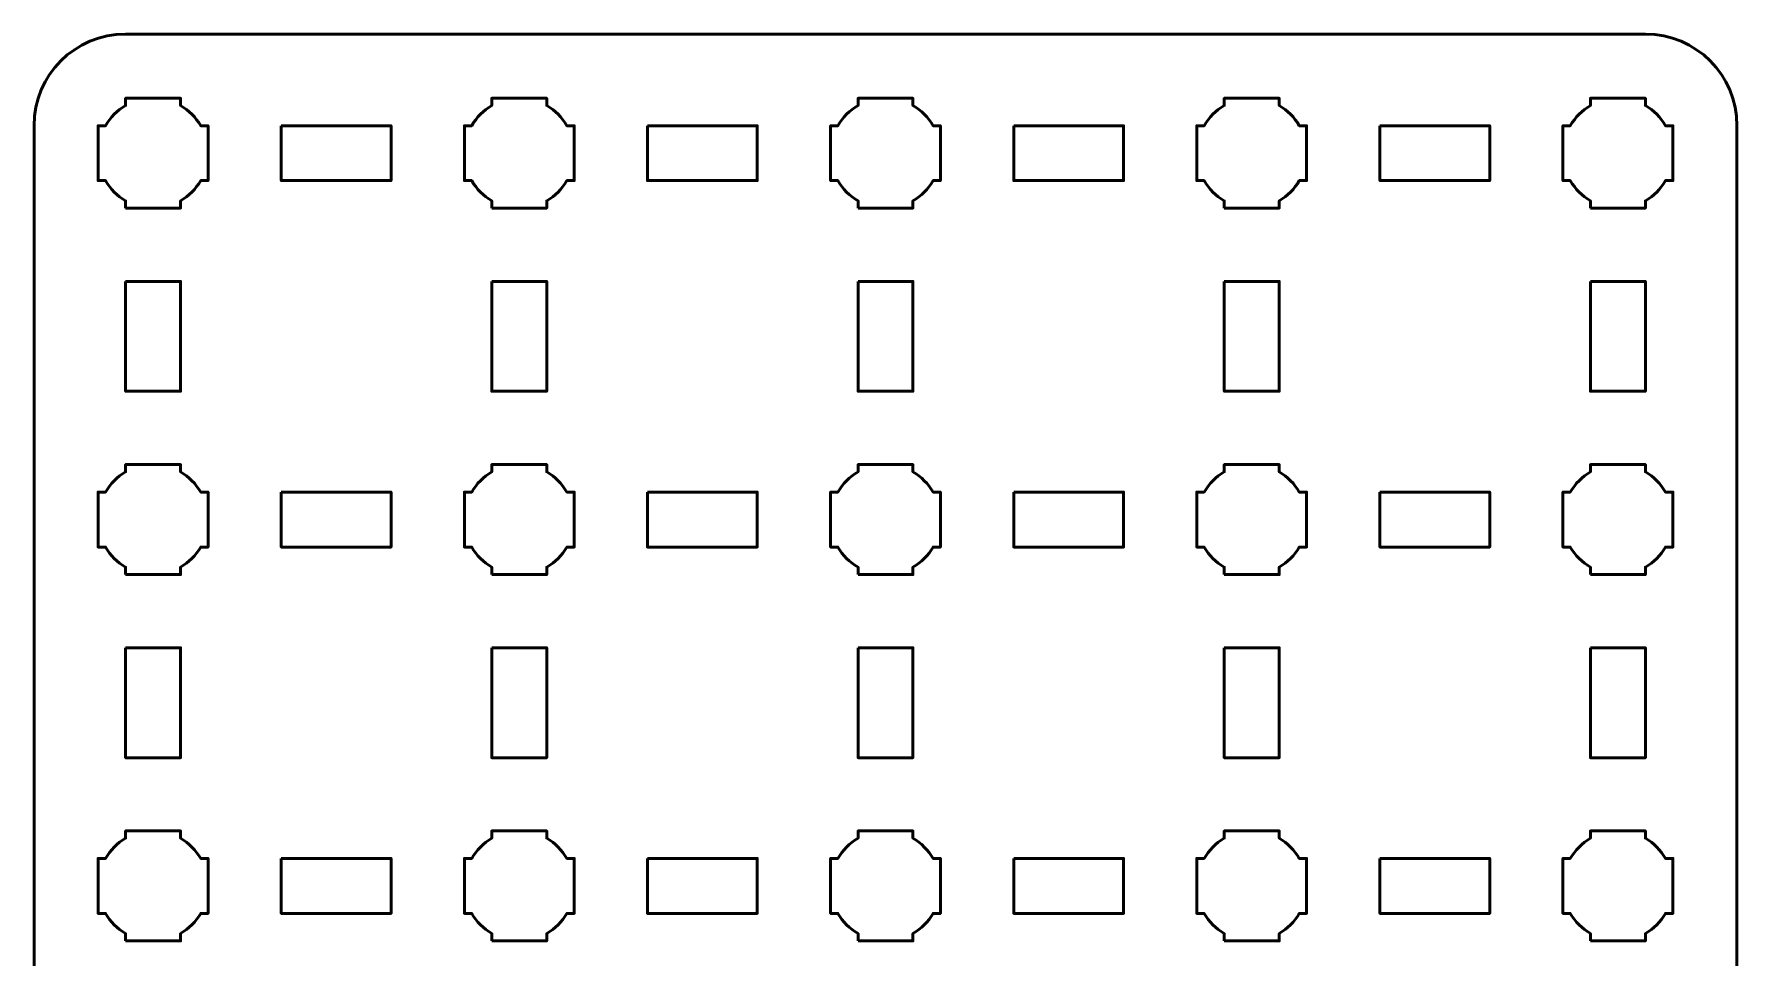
# Model space of a CAD drawing. Header units: centimetres. Extents: x -244 to 242, y -245 to 234.
# Drawn here: x -243.15 to -233.85, y -107.24 to -102.2 of the extents above; entities that cross this region are included whole.
import ezdxf

# ---------------------------------------------------------------- set-up
doc = ezdxf.new("R2010")
doc.units = ezdxf.units.CM
doc.header["$MEASUREMENT"] = 0
doc.layers.add('Layer 1', color=7, linetype='Continuous')

msp = doc.modelspace()

# ---------------------------------------------------------------- linework, layer by layer
at = {"layer": 'Layer 1', "lineweight": 53}
for points, knots in [([(-242.64995, -102.19995), (-242.64995, -102.19995), (-234.35005, -102.19995), (-234.35005, -102.19995), (-234.35005, -102.19995), (-234.07305, -102.19995), (-233.84995, -102.42305), (-233.84995, -102.70005), (-233.84995, -102.70005), (-233.84995, -102.70005), (-233.84995, -110.99995), (-233.84995, -110.99995), (-233.84995, -110.99995), (-233.84995, -111.27695), (-234.07305, -111.50005), (-234.35005, -111.50005), (-234.35005, -111.50005), (-234.35005, -111.50005), (-242.64995, -111.50005), (-242.64995, -111.50005), (-242.64995, -111.50005), (-242.92695, -111.50005), (-243.15005, -111.27695), (-243.15005, -110.99995), (-243.15005, -110.99995), (-243.15005, -110.99995), (-243.15005, -102.70005), (-243.15005, -102.70005), (-243.15005, -102.70005), (-243.15005, -102.42305), (-242.92695, -102.19995), (-242.64995, -102.19995)], [0, 0, 0, 0, 0.125, 0.125, 0.125, 0.125, 0.25, 0.25, 0.25, 0.25, 0.375, 0.375, 0.375, 0.375, 0.5, 0.5, 0.5, 0.5, 0.625, 0.625, 0.625, 0.625, 0.75, 0.75, 0.75, 0.75, 0.875, 0.875, 0.875, 0.875, 1, 1, 1, 1]), ([(-242.64995, -103.14998), (-242.64995, -103.14998), (-242.64995, -103.10987), (-242.64995, -103.10987), (-242.64995, -103.10987), (-242.69556, -103.08355), (-242.73349, -103.04552), (-242.75981, -103.00005), (-242.75981, -103.00005), (-242.75981, -103.00005), (-242.80002, -103.00005), (-242.80002, -103.00005), (-242.80002, -103.00005), (-242.80002, -103.00005), (-242.80002, -102.84998), (-242.80002, -102.84998), (-242.80002, -102.84998), (-242.80002, -102.84998), (-242.80002, -102.70005), (-242.80002, -102.70005), (-242.80002, -102.70005), (-242.80002, -102.70005), (-242.75981, -102.70005), (-242.75981, -102.70005), (-242.75981, -102.70005), (-242.73349, -102.65444), (-242.69556, -102.61651), (-242.64995, -102.59019), (-242.64995, -102.59019), (-242.64995, -102.59019), (-242.64995, -102.54998), (-242.64995, -102.54998), (-242.64995, -102.54998), (-242.64995, -102.54998), (-242.50002, -102.54998), (-242.50002, -102.54998), (-242.50002, -102.54998), (-242.50002, -102.54998), (-242.34995, -102.54998), (-242.34995, -102.54998), (-242.34995, -102.54998), (-242.34995, -102.54998), (-242.34995, -102.59019), (-242.34995, -102.59019), (-242.34995, -102.59019), (-242.30448, -102.61651), (-242.26645, -102.65444), (-242.24013, -102.70005), (-242.24013, -102.70005), (-242.24013, -102.70005), (-242.20002, -102.70005), (-242.20002, -102.70005), (-242.20002, -102.70005), (-242.20002, -102.70005), (-242.20002, -102.84998), (-242.20002, -102.84998), (-242.20002, -102.84998), (-242.20002, -102.84998), (-242.20002, -103.00005), (-242.20002, -103.00005), (-242.20002, -103.00005), (-242.20002, -103.00005), (-242.24013, -103.00005), (-242.24013, -103.00005), (-242.24013, -103.00005), (-242.26645, -103.04552), (-242.30448, -103.08355), (-242.34995, -103.10987), (-242.34995, -103.10987), (-242.34995, -103.10987), (-242.34995, -103.14998), (-242.34995, -103.14998), (-242.34995, -103.14998), (-242.34995, -103.14998), (-242.50002, -103.14998), (-242.50002, -103.14998), (-242.50002, -103.14998), (-242.50002, -103.14998), (-242.64995, -103.14998), (-242.64995, -103.14998)], [0, 0, 0, 0, 0.05, 0.05, 0.05, 0.05, 0.1, 0.1, 0.1, 0.1, 0.15, 0.15, 0.15, 0.15, 0.2, 0.2, 0.2, 0.2, 0.25, 0.25, 0.25, 0.25, 0.3, 0.3, 0.3, 0.3, 0.35, 0.35, 0.35, 0.35, 0.4, 0.4, 0.4, 0.4, 0.45, 0.45, 0.45, 0.45, 0.5, 0.5, 0.5, 0.5, 0.55, 0.55, 0.55, 0.55, 0.6, 0.6, 0.6, 0.6, 0.65, 0.65, 0.65, 0.65, 0.7, 0.7, 0.7, 0.7, 0.75, 0.75, 0.75, 0.75, 0.8, 0.8, 0.8, 0.8, 0.85, 0.85, 0.85, 0.85, 0.9, 0.9, 0.9, 0.9, 0.95, 0.95, 0.95, 0.95, 1, 1, 1, 1]), ([(-240.65002, -103.14998), (-240.65002, -103.14998), (-240.65002, -103.10987), (-240.65002, -103.10987), (-240.65002, -103.10987), (-240.69549, -103.08355), (-240.73352, -103.04552), (-240.75984, -103.00005), (-240.75984, -103.00005), (-240.75984, -103.00005), (-240.79995, -103.00005), (-240.79995, -103.00005), (-240.79995, -103.00005), (-240.79995, -103.00005), (-240.79995, -102.84998), (-240.79995, -102.84998), (-240.79995, -102.84998), (-240.79995, -102.84998), (-240.79995, -102.70005), (-240.79995, -102.70005), (-240.79995, -102.70005), (-240.79995, -102.70005), (-240.75984, -102.70005), (-240.75984, -102.70005), (-240.75984, -102.70005), (-240.73352, -102.65444), (-240.69549, -102.61651), (-240.65002, -102.59019), (-240.65002, -102.59019), (-240.65002, -102.59019), (-240.65002, -102.54998), (-240.65002, -102.54998), (-240.65002, -102.54998), (-240.65002, -102.54998), (-240.49995, -102.54998), (-240.49995, -102.54998), (-240.49995, -102.54998), (-240.49995, -102.54998), (-240.35002, -102.54998), (-240.35002, -102.54998), (-240.35002, -102.54998), (-240.35002, -102.54998), (-240.35002, -102.59019), (-240.35002, -102.59019), (-240.35002, -102.59019), (-240.30454, -102.61651), (-240.26651, -102.65444), (-240.2402, -102.70005), (-240.2402, -102.70005), (-240.2402, -102.70005), (-240.19994, -102.70005), (-240.19994, -102.70005), (-240.19994, -102.70005), (-240.19994, -102.70005), (-240.19994, -102.84998), (-240.19994, -102.84998), (-240.19994, -102.84998), (-240.19994, -102.84998), (-240.19994, -103.00005), (-240.19994, -103.00005), (-240.19994, -103.00005), (-240.19994, -103.00005), (-240.2402, -103.00005), (-240.2402, -103.00005), (-240.2402, -103.00005), (-240.26651, -103.04552), (-240.30454, -103.08355), (-240.35002, -103.10987), (-240.35002, -103.10987), (-240.35002, -103.10987), (-240.35002, -103.14998), (-240.35002, -103.14998), (-240.35002, -103.14998), (-240.35002, -103.14998), (-240.49995, -103.14998), (-240.49995, -103.14998), (-240.49995, -103.14998), (-240.49995, -103.14998), (-240.65002, -103.14998), (-240.65002, -103.14998)], [0, 0, 0, 0, 0.05, 0.05, 0.05, 0.05, 0.1, 0.1, 0.1, 0.1, 0.15, 0.15, 0.15, 0.15, 0.2, 0.2, 0.2, 0.2, 0.25, 0.25, 0.25, 0.25, 0.3, 0.3, 0.3, 0.3, 0.35, 0.35, 0.35, 0.35, 0.4, 0.4, 0.4, 0.4, 0.45, 0.45, 0.45, 0.45, 0.5, 0.5, 0.5, 0.5, 0.55, 0.55, 0.55, 0.55, 0.6, 0.6, 0.6, 0.6, 0.65, 0.65, 0.65, 0.65, 0.7, 0.7, 0.7, 0.7, 0.75, 0.75, 0.75, 0.75, 0.8, 0.8, 0.8, 0.8, 0.85, 0.85, 0.85, 0.85, 0.9, 0.9, 0.9, 0.9, 0.95, 0.95, 0.95, 0.95, 1, 1, 1, 1]), ([(-238.65009, -103.14998), (-238.65009, -103.14998), (-238.65009, -103.10987), (-238.65009, -103.10987), (-238.65009, -103.10987), (-238.69556, -103.08355), (-238.73345, -103.04552), (-238.75991, -103.00005), (-238.75991, -103.00005), (-238.75991, -103.00005), (-238.80002, -103.00005), (-238.80002, -103.00005), (-238.80002, -103.00005), (-238.80002, -103.00005), (-238.80002, -102.84998), (-238.80002, -102.84998), (-238.80002, -102.84998), (-238.80002, -102.84998), (-238.80002, -102.70005), (-238.80002, -102.70005), (-238.80002, -102.70005), (-238.80002, -102.70005), (-238.75991, -102.70005), (-238.75991, -102.70005), (-238.75991, -102.70005), (-238.73345, -102.65444), (-238.69556, -102.61651), (-238.65009, -102.59019), (-238.65009, -102.59019), (-238.65009, -102.59019), (-238.65009, -102.54998), (-238.65009, -102.54998), (-238.65009, -102.54998), (-238.65009, -102.54998), (-238.50001, -102.54998), (-238.50001, -102.54998), (-238.50001, -102.54998), (-238.50001, -102.54998), (-238.35009, -102.54998), (-238.35009, -102.54998), (-238.35009, -102.54998), (-238.35009, -102.54998), (-238.35009, -102.59019), (-238.35009, -102.59019), (-238.35009, -102.59019), (-238.30448, -102.61651), (-238.26656, -102.65444), (-238.24024, -102.70005), (-238.24024, -102.70005), (-238.24024, -102.70005), (-238.20002, -102.70005), (-238.20002, -102.70005), (-238.20002, -102.70005), (-238.20002, -102.70005), (-238.20002, -102.84998), (-238.20002, -102.84998), (-238.20002, -102.84998), (-238.20002, -102.84998), (-238.20002, -103.00005), (-238.20002, -103.00005), (-238.20002, -103.00005), (-238.20002, -103.00005), (-238.24024, -103.00005), (-238.24024, -103.00005), (-238.24024, -103.00005), (-238.26656, -103.04552), (-238.30448, -103.08355), (-238.35009, -103.10987), (-238.35009, -103.10987), (-238.35009, -103.10987), (-238.35009, -103.14998), (-238.35009, -103.14998), (-238.35009, -103.14998), (-238.35009, -103.14998), (-238.50001, -103.14998), (-238.50001, -103.14998), (-238.50001, -103.14998), (-238.50001, -103.14998), (-238.65009, -103.14998), (-238.65009, -103.14998)], [0, 0, 0, 0, 0.05, 0.05, 0.05, 0.05, 0.1, 0.1, 0.1, 0.1, 0.15, 0.15, 0.15, 0.15, 0.2, 0.2, 0.2, 0.2, 0.25, 0.25, 0.25, 0.25, 0.3, 0.3, 0.3, 0.3, 0.35, 0.35, 0.35, 0.35, 0.4, 0.4, 0.4, 0.4, 0.45, 0.45, 0.45, 0.45, 0.5, 0.5, 0.5, 0.5, 0.55, 0.55, 0.55, 0.55, 0.6, 0.6, 0.6, 0.6, 0.65, 0.65, 0.65, 0.65, 0.7, 0.7, 0.7, 0.7, 0.75, 0.75, 0.75, 0.75, 0.8, 0.8, 0.8, 0.8, 0.85, 0.85, 0.85, 0.85, 0.9, 0.9, 0.9, 0.9, 0.95, 0.95, 0.95, 0.95, 1, 1, 1, 1]), ([(-236.64999, -103.14998), (-236.64999, -103.14998), (-236.64999, -103.10987), (-236.64999, -103.10987), (-236.64999, -103.10987), (-236.6956, -103.08355), (-236.73349, -103.04552), (-236.75981, -103.00005), (-236.75981, -103.00005), (-236.75981, -103.00005), (-236.80006, -103.00005), (-236.80006, -103.00005), (-236.80006, -103.00005), (-236.80006, -103.00005), (-236.80006, -102.84998), (-236.80006, -102.84998), (-236.80006, -102.84998), (-236.80006, -102.84998), (-236.80006, -102.70005), (-236.80006, -102.70005), (-236.80006, -102.70005), (-236.80006, -102.70005), (-236.75981, -102.70005), (-236.75981, -102.70005), (-236.75981, -102.70005), (-236.73349, -102.65444), (-236.6956, -102.61651), (-236.64999, -102.59019), (-236.64999, -102.59019), (-236.64999, -102.59019), (-236.64999, -102.54998), (-236.64999, -102.54998), (-236.64999, -102.54998), (-236.64999, -102.54998), (-236.50006, -102.54998), (-236.50006, -102.54998), (-236.50006, -102.54998), (-236.50006, -102.54998), (-236.34998, -102.54998), (-236.34998, -102.54998), (-236.34998, -102.54998), (-236.34998, -102.54998), (-236.34998, -102.59019), (-236.34998, -102.59019), (-236.34998, -102.59019), (-236.30451, -102.61651), (-236.26648, -102.65444), (-236.24016, -102.70005), (-236.24016, -102.70005), (-236.24016, -102.70005), (-236.20005, -102.70005), (-236.20005, -102.70005), (-236.20005, -102.70005), (-236.20005, -102.70005), (-236.20005, -102.84998), (-236.20005, -102.84998), (-236.20005, -102.84998), (-236.20005, -102.84998), (-236.20005, -103.00005), (-236.20005, -103.00005), (-236.20005, -103.00005), (-236.20005, -103.00005), (-236.24016, -103.00005), (-236.24016, -103.00005), (-236.24016, -103.00005), (-236.26648, -103.04552), (-236.30451, -103.08355), (-236.34998, -103.10987), (-236.34998, -103.10987), (-236.34998, -103.10987), (-236.34998, -103.14998), (-236.34998, -103.14998), (-236.34998, -103.14998), (-236.34998, -103.14998), (-236.50006, -103.14998), (-236.50006, -103.14998), (-236.50006, -103.14998), (-236.50006, -103.14998), (-236.64999, -103.14998), (-236.64999, -103.14998)], [0, 0, 0, 0, 0.05, 0.05, 0.05, 0.05, 0.1, 0.1, 0.1, 0.1, 0.15, 0.15, 0.15, 0.15, 0.2, 0.2, 0.2, 0.2, 0.25, 0.25, 0.25, 0.25, 0.3, 0.3, 0.3, 0.3, 0.35, 0.35, 0.35, 0.35, 0.4, 0.4, 0.4, 0.4, 0.45, 0.45, 0.45, 0.45, 0.5, 0.5, 0.5, 0.5, 0.55, 0.55, 0.55, 0.55, 0.6, 0.6, 0.6, 0.6, 0.65, 0.65, 0.65, 0.65, 0.7, 0.7, 0.7, 0.7, 0.75, 0.75, 0.75, 0.75, 0.8, 0.8, 0.8, 0.8, 0.85, 0.85, 0.85, 0.85, 0.9, 0.9, 0.9, 0.9, 0.95, 0.95, 0.95, 0.95, 1, 1, 1, 1]), ([(-234.65005, -103.14998), (-234.65005, -103.14998), (-234.65005, -103.10987), (-234.65005, -103.10987), (-234.65005, -103.10987), (-234.69553, -103.08355), (-234.73356, -103.04552), (-234.75987, -103.00005), (-234.75987, -103.00005), (-234.75987, -103.00005), (-234.79998, -103.00005), (-234.79998, -103.00005), (-234.79998, -103.00005), (-234.79998, -103.00005), (-234.79998, -102.84998), (-234.79998, -102.84998), (-234.79998, -102.84998), (-234.79998, -102.84998), (-234.79998, -102.70005), (-234.79998, -102.70005), (-234.79998, -102.70005), (-234.79998, -102.70005), (-234.75987, -102.70005), (-234.75987, -102.70005), (-234.75987, -102.70005), (-234.73356, -102.65444), (-234.69553, -102.61651), (-234.65005, -102.59019), (-234.65005, -102.59019), (-234.65005, -102.59019), (-234.65005, -102.54998), (-234.65005, -102.54998), (-234.65005, -102.54998), (-234.65005, -102.54998), (-234.49998, -102.54998), (-234.49998, -102.54998), (-234.49998, -102.54998), (-234.49998, -102.54998), (-234.35005, -102.54998), (-234.35005, -102.54998), (-234.35005, -102.54998), (-234.35005, -102.54998), (-234.35005, -102.59019), (-234.35005, -102.59019), (-234.35005, -102.59019), (-234.30444, -102.61651), (-234.26655, -102.65444), (-234.24023, -102.70005), (-234.24023, -102.70005), (-234.24023, -102.70005), (-234.19998, -102.70005), (-234.19998, -102.70005), (-234.19998, -102.70005), (-234.19998, -102.70005), (-234.19998, -102.84998), (-234.19998, -102.84998), (-234.19998, -102.84998), (-234.19998, -102.84998), (-234.19998, -103.00005), (-234.19998, -103.00005), (-234.19998, -103.00005), (-234.19998, -103.00005), (-234.24023, -103.00005), (-234.24023, -103.00005), (-234.24023, -103.00005), (-234.26655, -103.04552), (-234.30444, -103.08355), (-234.35005, -103.10987), (-234.35005, -103.10987), (-234.35005, -103.10987), (-234.35005, -103.14998), (-234.35005, -103.14998), (-234.35005, -103.14998), (-234.35005, -103.14998), (-234.49998, -103.14998), (-234.49998, -103.14998), (-234.49998, -103.14998), (-234.49998, -103.14998), (-234.65005, -103.14998), (-234.65005, -103.14998)], [0, 0, 0, 0, 0.05, 0.05, 0.05, 0.05, 0.1, 0.1, 0.1, 0.1, 0.15, 0.15, 0.15, 0.15, 0.2, 0.2, 0.2, 0.2, 0.25, 0.25, 0.25, 0.25, 0.3, 0.3, 0.3, 0.3, 0.35, 0.35, 0.35, 0.35, 0.4, 0.4, 0.4, 0.4, 0.45, 0.45, 0.45, 0.45, 0.5, 0.5, 0.5, 0.5, 0.55, 0.55, 0.55, 0.55, 0.6, 0.6, 0.6, 0.6, 0.65, 0.65, 0.65, 0.65, 0.7, 0.7, 0.7, 0.7, 0.75, 0.75, 0.75, 0.75, 0.8, 0.8, 0.8, 0.8, 0.85, 0.85, 0.85, 0.85, 0.9, 0.9, 0.9, 0.9, 0.95, 0.95, 0.95, 0.95, 1, 1, 1, 1]), ([(-241.8, -102.70005), (-241.8, -102.70005), (-241.2, -102.70005), (-241.2, -102.70005), (-241.2, -102.70005), (-241.2, -102.70005), (-241.2, -103.00005), (-241.2, -103.00005), (-241.2, -103.00005), (-241.2, -103.00005), (-241.8, -103.00005), (-241.8, -103.00005), (-241.8, -103.00005), (-241.8, -103.00005), (-241.8, -102.70005), (-241.8, -102.70005)], [0, 0, 0, 0, 0.25, 0.25, 0.25, 0.25, 0.5, 0.5, 0.5, 0.5, 0.75, 0.75, 0.75, 0.75, 1, 1, 1, 1]), ([(-239.80004, -102.70005), (-239.80004, -102.70005), (-239.20003, -102.70005), (-239.20003, -102.70005), (-239.20003, -102.70005), (-239.20003, -102.70005), (-239.20003, -103.00005), (-239.20003, -103.00005), (-239.20003, -103.00005), (-239.20003, -103.00005), (-239.80004, -103.00005), (-239.80004, -103.00005), (-239.80004, -103.00005), (-239.80004, -103.00005), (-239.80004, -102.70005), (-239.80004, -102.70005)], [0, 0, 0, 0, 0.25, 0.25, 0.25, 0.25, 0.5, 0.5, 0.5, 0.5, 0.75, 0.75, 0.75, 0.75, 1, 1, 1, 1]), ([(-237.79997, -102.70005), (-237.79997, -102.70005), (-237.19997, -102.70005), (-237.19997, -102.70005), (-237.19997, -102.70005), (-237.19997, -102.70005), (-237.19997, -103.00005), (-237.19997, -103.00005), (-237.19997, -103.00005), (-237.19997, -103.00005), (-237.79997, -103.00005), (-237.79997, -103.00005), (-237.79997, -103.00005), (-237.79997, -103.00005), (-237.79997, -102.70005), (-237.79997, -102.70005)], [0, 0, 0, 0, 0.25, 0.25, 0.25, 0.25, 0.5, 0.5, 0.5, 0.5, 0.75, 0.75, 0.75, 0.75, 1, 1, 1, 1]), ([(-235.8, -102.70005), (-235.8, -102.70005), (-235.2, -102.70005), (-235.2, -102.70005), (-235.2, -102.70005), (-235.2, -102.70005), (-235.2, -103.00005), (-235.2, -103.00005), (-235.2, -103.00005), (-235.2, -103.00005), (-235.8, -103.00005), (-235.8, -103.00005), (-235.8, -103.00005), (-235.8, -103.00005), (-235.8, -102.70005), (-235.8, -102.70005)], [0, 0, 0, 0, 0.25, 0.25, 0.25, 0.25, 0.5, 0.5, 0.5, 0.5, 0.75, 0.75, 0.75, 0.75, 1, 1, 1, 1]), ([(-242.64995, -103.55), (-242.64995, -103.55), (-242.34995, -103.55), (-242.34995, -103.55), (-242.34995, -103.55), (-242.34995, -103.55), (-242.34995, -104.15), (-242.34995, -104.15), (-242.34995, -104.15), (-242.34995, -104.15), (-242.64995, -104.15), (-242.64995, -104.15), (-242.64995, -104.15), (-242.64995, -104.15), (-242.64995, -103.55), (-242.64995, -103.55)], [0, 0, 0, 0, 0.25, 0.25, 0.25, 0.25, 0.5, 0.5, 0.5, 0.5, 0.75, 0.75, 0.75, 0.75, 1, 1, 1, 1]), ([(-240.65002, -103.55), (-240.65002, -103.55), (-240.35002, -103.55), (-240.35002, -103.55), (-240.35002, -103.55), (-240.35002, -103.55), (-240.35002, -104.15), (-240.35002, -104.15), (-240.35002, -104.15), (-240.35002, -104.15), (-240.65002, -104.15), (-240.65002, -104.15), (-240.65002, -104.15), (-240.65002, -104.15), (-240.65002, -103.55), (-240.65002, -103.55)], [0, 0, 0, 0, 0.25, 0.25, 0.25, 0.25, 0.5, 0.5, 0.5, 0.5, 0.75, 0.75, 0.75, 0.75, 1, 1, 1, 1]), ([(-238.65009, -103.55), (-238.65009, -103.55), (-238.35009, -103.55), (-238.35009, -103.55), (-238.35009, -103.55), (-238.35009, -103.55), (-238.35009, -104.15), (-238.35009, -104.15), (-238.35009, -104.15), (-238.35009, -104.15), (-238.65009, -104.15), (-238.65009, -104.15), (-238.65009, -104.15), (-238.65009, -104.15), (-238.65009, -103.55), (-238.65009, -103.55)], [0, 0, 0, 0, 0.25, 0.25, 0.25, 0.25, 0.5, 0.5, 0.5, 0.5, 0.75, 0.75, 0.75, 0.75, 1, 1, 1, 1]), ([(-236.64999, -103.55), (-236.64999, -103.55), (-236.34998, -103.55), (-236.34998, -103.55), (-236.34998, -103.55), (-236.34998, -103.55), (-236.34998, -104.15), (-236.34998, -104.15), (-236.34998, -104.15), (-236.34998, -104.15), (-236.64999, -104.15), (-236.64999, -104.15), (-236.64999, -104.15), (-236.64999, -104.15), (-236.64999, -103.55), (-236.64999, -103.55)], [0, 0, 0, 0, 0.25, 0.25, 0.25, 0.25, 0.5, 0.5, 0.5, 0.5, 0.75, 0.75, 0.75, 0.75, 1, 1, 1, 1]), ([(-234.65005, -103.55), (-234.65005, -103.55), (-234.35005, -103.55), (-234.35005, -103.55), (-234.35005, -103.55), (-234.35005, -103.55), (-234.35005, -104.15), (-234.35005, -104.15), (-234.35005, -104.15), (-234.35005, -104.15), (-234.65005, -104.15), (-234.65005, -104.15), (-234.65005, -104.15), (-234.65005, -104.15), (-234.65005, -103.55), (-234.65005, -103.55)], [0, 0, 0, 0, 0.25, 0.25, 0.25, 0.25, 0.5, 0.5, 0.5, 0.5, 0.75, 0.75, 0.75, 0.75, 1, 1, 1, 1]), ([(-242.64995, -105.15006), (-242.64995, -105.15006), (-242.64995, -105.1098), (-242.64995, -105.1098), (-242.64995, -105.1098), (-242.69556, -105.08349), (-242.73349, -105.04546), (-242.75981, -104.99998), (-242.75981, -104.99998), (-242.75981, -104.99998), (-242.80002, -104.99998), (-242.80002, -104.99998), (-242.80002, -104.99998), (-242.80002, -104.99998), (-242.80002, -104.85005), (-242.80002, -104.85005), (-242.80002, -104.85005), (-242.80002, -104.85005), (-242.80002, -104.69998), (-242.80002, -104.69998), (-242.80002, -104.69998), (-242.80002, -104.69998), (-242.75981, -104.69998), (-242.75981, -104.69998), (-242.75981, -104.69998), (-242.73349, -104.65451), (-242.69556, -104.61648), (-242.64995, -104.59016), (-242.64995, -104.59016), (-242.64995, -104.59016), (-242.64995, -104.55005), (-242.64995, -104.55005), (-242.64995, -104.55005), (-242.64995, -104.55005), (-242.50002, -104.55005), (-242.50002, -104.55005), (-242.50002, -104.55005), (-242.50002, -104.55005), (-242.34995, -104.55005), (-242.34995, -104.55005), (-242.34995, -104.55005), (-242.34995, -104.55005), (-242.34995, -104.59016), (-242.34995, -104.59016), (-242.34995, -104.59016), (-242.30448, -104.61648), (-242.26645, -104.65451), (-242.24013, -104.69998), (-242.24013, -104.69998), (-242.24013, -104.69998), (-242.20002, -104.69998), (-242.20002, -104.69998), (-242.20002, -104.69998), (-242.20002, -104.69998), (-242.20002, -104.85005), (-242.20002, -104.85005), (-242.20002, -104.85005), (-242.20002, -104.85005), (-242.20002, -104.99998), (-242.20002, -104.99998), (-242.20002, -104.99998), (-242.20002, -104.99998), (-242.24013, -104.99998), (-242.24013, -104.99998), (-242.24013, -104.99998), (-242.26645, -105.04546), (-242.30448, -105.08349), (-242.34995, -105.1098), (-242.34995, -105.1098), (-242.34995, -105.1098), (-242.34995, -105.15006), (-242.34995, -105.15006), (-242.34995, -105.15006), (-242.34995, -105.15006), (-242.50002, -105.15006), (-242.50002, -105.15006), (-242.50002, -105.15006), (-242.50002, -105.15006), (-242.64995, -105.15006), (-242.64995, -105.15006)], [0, 0, 0, 0, 0.05, 0.05, 0.05, 0.05, 0.1, 0.1, 0.1, 0.1, 0.15, 0.15, 0.15, 0.15, 0.2, 0.2, 0.2, 0.2, 0.25, 0.25, 0.25, 0.25, 0.3, 0.3, 0.3, 0.3, 0.35, 0.35, 0.35, 0.35, 0.4, 0.4, 0.4, 0.4, 0.45, 0.45, 0.45, 0.45, 0.5, 0.5, 0.5, 0.5, 0.55, 0.55, 0.55, 0.55, 0.6, 0.6, 0.6, 0.6, 0.65, 0.65, 0.65, 0.65, 0.7, 0.7, 0.7, 0.7, 0.75, 0.75, 0.75, 0.75, 0.8, 0.8, 0.8, 0.8, 0.85, 0.85, 0.85, 0.85, 0.9, 0.9, 0.9, 0.9, 0.95, 0.95, 0.95, 0.95, 1, 1, 1, 1]), ([(-240.65002, -105.15006), (-240.65002, -105.15006), (-240.65002, -105.1098), (-240.65002, -105.1098), (-240.65002, -105.1098), (-240.69549, -105.08349), (-240.73352, -105.04546), (-240.75984, -104.99998), (-240.75984, -104.99998), (-240.75984, -104.99998), (-240.79995, -104.99998), (-240.79995, -104.99998), (-240.79995, -104.99998), (-240.79995, -104.99998), (-240.79995, -104.85005), (-240.79995, -104.85005), (-240.79995, -104.85005), (-240.79995, -104.85005), (-240.79995, -104.69998), (-240.79995, -104.69998), (-240.79995, -104.69998), (-240.79995, -104.69998), (-240.75984, -104.69998), (-240.75984, -104.69998), (-240.75984, -104.69998), (-240.73352, -104.65451), (-240.69549, -104.61648), (-240.65002, -104.59016), (-240.65002, -104.59016), (-240.65002, -104.59016), (-240.65002, -104.55005), (-240.65002, -104.55005), (-240.65002, -104.55005), (-240.65002, -104.55005), (-240.49995, -104.55005), (-240.49995, -104.55005), (-240.49995, -104.55005), (-240.49995, -104.55005), (-240.35002, -104.55005), (-240.35002, -104.55005), (-240.35002, -104.55005), (-240.35002, -104.55005), (-240.35002, -104.59016), (-240.35002, -104.59016), (-240.35002, -104.59016), (-240.30454, -104.61648), (-240.26651, -104.65451), (-240.2402, -104.69998), (-240.2402, -104.69998), (-240.2402, -104.69998), (-240.19994, -104.69998), (-240.19994, -104.69998), (-240.19994, -104.69998), (-240.19994, -104.69998), (-240.19994, -104.85005), (-240.19994, -104.85005), (-240.19994, -104.85005), (-240.19994, -104.85005), (-240.19994, -104.99998), (-240.19994, -104.99998), (-240.19994, -104.99998), (-240.19994, -104.99998), (-240.2402, -104.99998), (-240.2402, -104.99998), (-240.2402, -104.99998), (-240.26651, -105.04546), (-240.30454, -105.08349), (-240.35002, -105.1098), (-240.35002, -105.1098), (-240.35002, -105.1098), (-240.35002, -105.15006), (-240.35002, -105.15006), (-240.35002, -105.15006), (-240.35002, -105.15006), (-240.49995, -105.15006), (-240.49995, -105.15006), (-240.49995, -105.15006), (-240.49995, -105.15006), (-240.65002, -105.15006), (-240.65002, -105.15006)], [0, 0, 0, 0, 0.05, 0.05, 0.05, 0.05, 0.1, 0.1, 0.1, 0.1, 0.15, 0.15, 0.15, 0.15, 0.2, 0.2, 0.2, 0.2, 0.25, 0.25, 0.25, 0.25, 0.3, 0.3, 0.3, 0.3, 0.35, 0.35, 0.35, 0.35, 0.4, 0.4, 0.4, 0.4, 0.45, 0.45, 0.45, 0.45, 0.5, 0.5, 0.5, 0.5, 0.55, 0.55, 0.55, 0.55, 0.6, 0.6, 0.6, 0.6, 0.65, 0.65, 0.65, 0.65, 0.7, 0.7, 0.7, 0.7, 0.75, 0.75, 0.75, 0.75, 0.8, 0.8, 0.8, 0.8, 0.85, 0.85, 0.85, 0.85, 0.9, 0.9, 0.9, 0.9, 0.95, 0.95, 0.95, 0.95, 1, 1, 1, 1]), ([(-238.65009, -105.15006), (-238.65009, -105.15006), (-238.65009, -105.1098), (-238.65009, -105.1098), (-238.65009, -105.1098), (-238.69556, -105.08349), (-238.73345, -105.04546), (-238.75991, -104.99998), (-238.75991, -104.99998), (-238.75991, -104.99998), (-238.80002, -104.99998), (-238.80002, -104.99998), (-238.80002, -104.99998), (-238.80002, -104.99998), (-238.80002, -104.85005), (-238.80002, -104.85005), (-238.80002, -104.85005), (-238.80002, -104.85005), (-238.80002, -104.69998), (-238.80002, -104.69998), (-238.80002, -104.69998), (-238.80002, -104.69998), (-238.75991, -104.69998), (-238.75991, -104.69998), (-238.75991, -104.69998), (-238.73345, -104.65451), (-238.69556, -104.61648), (-238.65009, -104.59016), (-238.65009, -104.59016), (-238.65009, -104.59016), (-238.65009, -104.55005), (-238.65009, -104.55005), (-238.65009, -104.55005), (-238.65009, -104.55005), (-238.50001, -104.55005), (-238.50001, -104.55005), (-238.50001, -104.55005), (-238.50001, -104.55005), (-238.35009, -104.55005), (-238.35009, -104.55005), (-238.35009, -104.55005), (-238.35009, -104.55005), (-238.35009, -104.59016), (-238.35009, -104.59016), (-238.35009, -104.59016), (-238.30448, -104.61648), (-238.26656, -104.65451), (-238.24024, -104.69998), (-238.24024, -104.69998), (-238.24024, -104.69998), (-238.20002, -104.69998), (-238.20002, -104.69998), (-238.20002, -104.69998), (-238.20002, -104.69998), (-238.20002, -104.85005), (-238.20002, -104.85005), (-238.20002, -104.85005), (-238.20002, -104.85005), (-238.20002, -104.99998), (-238.20002, -104.99998), (-238.20002, -104.99998), (-238.20002, -104.99998), (-238.24024, -104.99998), (-238.24024, -104.99998), (-238.24024, -104.99998), (-238.26656, -105.04546), (-238.30448, -105.08349), (-238.35009, -105.1098), (-238.35009, -105.1098), (-238.35009, -105.1098), (-238.35009, -105.15006), (-238.35009, -105.15006), (-238.35009, -105.15006), (-238.35009, -105.15006), (-238.50001, -105.15006), (-238.50001, -105.15006), (-238.50001, -105.15006), (-238.50001, -105.15006), (-238.65009, -105.15006), (-238.65009, -105.15006)], [0, 0, 0, 0, 0.05, 0.05, 0.05, 0.05, 0.1, 0.1, 0.1, 0.1, 0.15, 0.15, 0.15, 0.15, 0.2, 0.2, 0.2, 0.2, 0.25, 0.25, 0.25, 0.25, 0.3, 0.3, 0.3, 0.3, 0.35, 0.35, 0.35, 0.35, 0.4, 0.4, 0.4, 0.4, 0.45, 0.45, 0.45, 0.45, 0.5, 0.5, 0.5, 0.5, 0.55, 0.55, 0.55, 0.55, 0.6, 0.6, 0.6, 0.6, 0.65, 0.65, 0.65, 0.65, 0.7, 0.7, 0.7, 0.7, 0.75, 0.75, 0.75, 0.75, 0.8, 0.8, 0.8, 0.8, 0.85, 0.85, 0.85, 0.85, 0.9, 0.9, 0.9, 0.9, 0.95, 0.95, 0.95, 0.95, 1, 1, 1, 1]), ([(-236.64999, -105.15006), (-236.64999, -105.15006), (-236.64999, -105.1098), (-236.64999, -105.1098), (-236.64999, -105.1098), (-236.6956, -105.08349), (-236.73349, -105.04546), (-236.75981, -104.99998), (-236.75981, -104.99998), (-236.75981, -104.99998), (-236.80006, -104.99998), (-236.80006, -104.99998), (-236.80006, -104.99998), (-236.80006, -104.99998), (-236.80006, -104.85005), (-236.80006, -104.85005), (-236.80006, -104.85005), (-236.80006, -104.85005), (-236.80006, -104.69998), (-236.80006, -104.69998), (-236.80006, -104.69998), (-236.80006, -104.69998), (-236.75981, -104.69998), (-236.75981, -104.69998), (-236.75981, -104.69998), (-236.73349, -104.65451), (-236.6956, -104.61648), (-236.64999, -104.59016), (-236.64999, -104.59016), (-236.64999, -104.59016), (-236.64999, -104.55005), (-236.64999, -104.55005), (-236.64999, -104.55005), (-236.64999, -104.55005), (-236.50006, -104.55005), (-236.50006, -104.55005), (-236.50006, -104.55005), (-236.50006, -104.55005), (-236.34998, -104.55005), (-236.34998, -104.55005), (-236.34998, -104.55005), (-236.34998, -104.55005), (-236.34998, -104.59016), (-236.34998, -104.59016), (-236.34998, -104.59016), (-236.30451, -104.61648), (-236.26648, -104.65451), (-236.24016, -104.69998), (-236.24016, -104.69998), (-236.24016, -104.69998), (-236.20005, -104.69998), (-236.20005, -104.69998), (-236.20005, -104.69998), (-236.20005, -104.69998), (-236.20005, -104.85005), (-236.20005, -104.85005), (-236.20005, -104.85005), (-236.20005, -104.85005), (-236.20005, -104.99998), (-236.20005, -104.99998), (-236.20005, -104.99998), (-236.20005, -104.99998), (-236.24016, -104.99998), (-236.24016, -104.99998), (-236.24016, -104.99998), (-236.26648, -105.04546), (-236.30451, -105.08349), (-236.34998, -105.1098), (-236.34998, -105.1098), (-236.34998, -105.1098), (-236.34998, -105.15006), (-236.34998, -105.15006), (-236.34998, -105.15006), (-236.34998, -105.15006), (-236.50006, -105.15006), (-236.50006, -105.15006), (-236.50006, -105.15006), (-236.50006, -105.15006), (-236.64999, -105.15006), (-236.64999, -105.15006)], [0, 0, 0, 0, 0.05, 0.05, 0.05, 0.05, 0.1, 0.1, 0.1, 0.1, 0.15, 0.15, 0.15, 0.15, 0.2, 0.2, 0.2, 0.2, 0.25, 0.25, 0.25, 0.25, 0.3, 0.3, 0.3, 0.3, 0.35, 0.35, 0.35, 0.35, 0.4, 0.4, 0.4, 0.4, 0.45, 0.45, 0.45, 0.45, 0.5, 0.5, 0.5, 0.5, 0.55, 0.55, 0.55, 0.55, 0.6, 0.6, 0.6, 0.6, 0.65, 0.65, 0.65, 0.65, 0.7, 0.7, 0.7, 0.7, 0.75, 0.75, 0.75, 0.75, 0.8, 0.8, 0.8, 0.8, 0.85, 0.85, 0.85, 0.85, 0.9, 0.9, 0.9, 0.9, 0.95, 0.95, 0.95, 0.95, 1, 1, 1, 1]), ([(-234.65005, -105.15006), (-234.65005, -105.15006), (-234.65005, -105.1098), (-234.65005, -105.1098), (-234.65005, -105.1098), (-234.69553, -105.08349), (-234.73356, -105.04546), (-234.75987, -104.99998), (-234.75987, -104.99998), (-234.75987, -104.99998), (-234.79998, -104.99998), (-234.79998, -104.99998), (-234.79998, -104.99998), (-234.79998, -104.99998), (-234.79998, -104.85005), (-234.79998, -104.85005), (-234.79998, -104.85005), (-234.79998, -104.85005), (-234.79998, -104.69998), (-234.79998, -104.69998), (-234.79998, -104.69998), (-234.79998, -104.69998), (-234.75987, -104.69998), (-234.75987, -104.69998), (-234.75987, -104.69998), (-234.73356, -104.65451), (-234.69553, -104.61648), (-234.65005, -104.59016), (-234.65005, -104.59016), (-234.65005, -104.59016), (-234.65005, -104.55005), (-234.65005, -104.55005), (-234.65005, -104.55005), (-234.65005, -104.55005), (-234.49998, -104.55005), (-234.49998, -104.55005), (-234.49998, -104.55005), (-234.49998, -104.55005), (-234.35005, -104.55005), (-234.35005, -104.55005), (-234.35005, -104.55005), (-234.35005, -104.55005), (-234.35005, -104.59016), (-234.35005, -104.59016), (-234.35005, -104.59016), (-234.30444, -104.61648), (-234.26655, -104.65451), (-234.24023, -104.69998), (-234.24023, -104.69998), (-234.24023, -104.69998), (-234.19998, -104.69998), (-234.19998, -104.69998), (-234.19998, -104.69998), (-234.19998, -104.69998), (-234.19998, -104.85005), (-234.19998, -104.85005), (-234.19998, -104.85005), (-234.19998, -104.85005), (-234.19998, -104.99998), (-234.19998, -104.99998), (-234.19998, -104.99998), (-234.19998, -104.99998), (-234.24023, -104.99998), (-234.24023, -104.99998), (-234.24023, -104.99998), (-234.26655, -105.04546), (-234.30444, -105.08349), (-234.35005, -105.1098), (-234.35005, -105.1098), (-234.35005, -105.1098), (-234.35005, -105.15006), (-234.35005, -105.15006), (-234.35005, -105.15006), (-234.35005, -105.15006), (-234.49998, -105.15006), (-234.49998, -105.15006), (-234.49998, -105.15006), (-234.49998, -105.15006), (-234.65005, -105.15006), (-234.65005, -105.15006)], [0, 0, 0, 0, 0.05, 0.05, 0.05, 0.05, 0.1, 0.1, 0.1, 0.1, 0.15, 0.15, 0.15, 0.15, 0.2, 0.2, 0.2, 0.2, 0.25, 0.25, 0.25, 0.25, 0.3, 0.3, 0.3, 0.3, 0.35, 0.35, 0.35, 0.35, 0.4, 0.4, 0.4, 0.4, 0.45, 0.45, 0.45, 0.45, 0.5, 0.5, 0.5, 0.5, 0.55, 0.55, 0.55, 0.55, 0.6, 0.6, 0.6, 0.6, 0.65, 0.65, 0.65, 0.65, 0.7, 0.7, 0.7, 0.7, 0.75, 0.75, 0.75, 0.75, 0.8, 0.8, 0.8, 0.8, 0.85, 0.85, 0.85, 0.85, 0.9, 0.9, 0.9, 0.9, 0.95, 0.95, 0.95, 0.95, 1, 1, 1, 1]), ([(-241.8, -104.69998), (-241.8, -104.69998), (-241.2, -104.69998), (-241.2, -104.69998), (-241.2, -104.69998), (-241.2, -104.69998), (-241.2, -104.99998), (-241.2, -104.99998), (-241.2, -104.99998), (-241.2, -104.99998), (-241.8, -104.99998), (-241.8, -104.99998), (-241.8, -104.99998), (-241.8, -104.99998), (-241.8, -104.69998), (-241.8, -104.69998)], [0, 0, 0, 0, 0.25, 0.25, 0.25, 0.25, 0.5, 0.5, 0.5, 0.5, 0.75, 0.75, 0.75, 0.75, 1, 1, 1, 1]), ([(-239.80004, -104.69998), (-239.80004, -104.69998), (-239.20003, -104.69998), (-239.20003, -104.69998), (-239.20003, -104.69998), (-239.20003, -104.69998), (-239.20003, -104.99998), (-239.20003, -104.99998), (-239.20003, -104.99998), (-239.20003, -104.99998), (-239.80004, -104.99998), (-239.80004, -104.99998), (-239.80004, -104.99998), (-239.80004, -104.99998), (-239.80004, -104.69998), (-239.80004, -104.69998)], [0, 0, 0, 0, 0.25, 0.25, 0.25, 0.25, 0.5, 0.5, 0.5, 0.5, 0.75, 0.75, 0.75, 0.75, 1, 1, 1, 1]), ([(-237.79997, -104.69998), (-237.79997, -104.69998), (-237.19997, -104.69998), (-237.19997, -104.69998), (-237.19997, -104.69998), (-237.19997, -104.69998), (-237.19997, -104.99998), (-237.19997, -104.99998), (-237.19997, -104.99998), (-237.19997, -104.99998), (-237.79997, -104.99998), (-237.79997, -104.99998), (-237.79997, -104.99998), (-237.79997, -104.99998), (-237.79997, -104.69998), (-237.79997, -104.69998)], [0, 0, 0, 0, 0.25, 0.25, 0.25, 0.25, 0.5, 0.5, 0.5, 0.5, 0.75, 0.75, 0.75, 0.75, 1, 1, 1, 1]), ([(-235.8, -104.69998), (-235.8, -104.69998), (-235.2, -104.69998), (-235.2, -104.69998), (-235.2, -104.69998), (-235.2, -104.69998), (-235.2, -104.99998), (-235.2, -104.99998), (-235.2, -104.99998), (-235.2, -104.99998), (-235.8, -104.99998), (-235.8, -104.99998), (-235.8, -104.99998), (-235.8, -104.99998), (-235.8, -104.69998), (-235.8, -104.69998)], [0, 0, 0, 0, 0.25, 0.25, 0.25, 0.25, 0.5, 0.5, 0.5, 0.5, 0.75, 0.75, 0.75, 0.75, 1, 1, 1, 1]), ([(-242.64995, -105.54996), (-242.64995, -105.54996), (-242.34995, -105.54996), (-242.34995, -105.54996), (-242.34995, -105.54996), (-242.34995, -105.54996), (-242.34995, -106.14997), (-242.34995, -106.14997), (-242.34995, -106.14997), (-242.34995, -106.14997), (-242.64995, -106.14997), (-242.64995, -106.14997), (-242.64995, -106.14997), (-242.64995, -106.14997), (-242.64995, -105.54996), (-242.64995, -105.54996)], [0, 0, 0, 0, 0.25, 0.25, 0.25, 0.25, 0.5, 0.5, 0.5, 0.5, 0.75, 0.75, 0.75, 0.75, 1, 1, 1, 1]), ([(-240.65002, -105.54996), (-240.65002, -105.54996), (-240.35002, -105.54996), (-240.35002, -105.54996), (-240.35002, -105.54996), (-240.35002, -105.54996), (-240.35002, -106.14997), (-240.35002, -106.14997), (-240.35002, -106.14997), (-240.35002, -106.14997), (-240.65002, -106.14997), (-240.65002, -106.14997), (-240.65002, -106.14997), (-240.65002, -106.14997), (-240.65002, -105.54996), (-240.65002, -105.54996)], [0, 0, 0, 0, 0.25, 0.25, 0.25, 0.25, 0.5, 0.5, 0.5, 0.5, 0.75, 0.75, 0.75, 0.75, 1, 1, 1, 1]), ([(-238.65009, -105.54996), (-238.65009, -105.54996), (-238.35009, -105.54996), (-238.35009, -105.54996), (-238.35009, -105.54996), (-238.35009, -105.54996), (-238.35009, -106.14997), (-238.35009, -106.14997), (-238.35009, -106.14997), (-238.35009, -106.14997), (-238.65009, -106.14997), (-238.65009, -106.14997), (-238.65009, -106.14997), (-238.65009, -106.14997), (-238.65009, -105.54996), (-238.65009, -105.54996)], [0, 0, 0, 0, 0.25, 0.25, 0.25, 0.25, 0.5, 0.5, 0.5, 0.5, 0.75, 0.75, 0.75, 0.75, 1, 1, 1, 1]), ([(-236.64999, -105.54996), (-236.64999, -105.54996), (-236.34998, -105.54996), (-236.34998, -105.54996), (-236.34998, -105.54996), (-236.34998, -105.54996), (-236.34998, -106.14997), (-236.34998, -106.14997), (-236.34998, -106.14997), (-236.34998, -106.14997), (-236.64999, -106.14997), (-236.64999, -106.14997), (-236.64999, -106.14997), (-236.64999, -106.14997), (-236.64999, -105.54996), (-236.64999, -105.54996)], [0, 0, 0, 0, 0.25, 0.25, 0.25, 0.25, 0.5, 0.5, 0.5, 0.5, 0.75, 0.75, 0.75, 0.75, 1, 1, 1, 1]), ([(-234.65005, -105.54996), (-234.65005, -105.54996), (-234.35005, -105.54996), (-234.35005, -105.54996), (-234.35005, -105.54996), (-234.35005, -105.54996), (-234.35005, -106.14997), (-234.35005, -106.14997), (-234.35005, -106.14997), (-234.35005, -106.14997), (-234.65005, -106.14997), (-234.65005, -106.14997), (-234.65005, -106.14997), (-234.65005, -106.14997), (-234.65005, -105.54996), (-234.65005, -105.54996)], [0, 0, 0, 0, 0.25, 0.25, 0.25, 0.25, 0.5, 0.5, 0.5, 0.5, 0.75, 0.75, 0.75, 0.75, 1, 1, 1, 1]), ([(-242.64995, -107.14998), (-242.64995, -107.14998), (-242.64995, -107.1099), (-242.64995, -107.1099), (-242.64995, -107.1099), (-242.69556, -107.08344), (-242.73349, -107.04552), (-242.75981, -106.99991), (-242.75981, -106.99991), (-242.75981, -106.99991), (-242.80002, -106.99991), (-242.80002, -106.99991), (-242.80002, -106.99991), (-242.80002, -106.99991), (-242.80002, -106.84999), (-242.80002, -106.84999), (-242.80002, -106.84999), (-242.80002, -106.84999), (-242.80002, -106.69991), (-242.80002, -106.69991), (-242.80002, -106.69991), (-242.80002, -106.69991), (-242.75981, -106.69991), (-242.75981, -106.69991), (-242.75981, -106.69991), (-242.73349, -106.65444), (-242.69556, -106.61641), (-242.64995, -106.59009), (-242.64995, -106.59009), (-242.64995, -106.59009), (-242.64995, -106.54998), (-242.64995, -106.54998), (-242.64995, -106.54998), (-242.64995, -106.54998), (-242.50002, -106.54998), (-242.50002, -106.54998), (-242.50002, -106.54998), (-242.50002, -106.54998), (-242.34995, -106.54998), (-242.34995, -106.54998), (-242.34995, -106.54998), (-242.34995, -106.54998), (-242.34995, -106.59009), (-242.34995, -106.59009), (-242.34995, -106.59009), (-242.30448, -106.61641), (-242.26645, -106.65444), (-242.24013, -106.69991), (-242.24013, -106.69991), (-242.24013, -106.69991), (-242.20002, -106.69991), (-242.20002, -106.69991), (-242.20002, -106.69991), (-242.20002, -106.69991), (-242.20002, -106.84999), (-242.20002, -106.84999), (-242.20002, -106.84999), (-242.20002, -106.84999), (-242.20002, -106.99991), (-242.20002, -106.99991), (-242.20002, -106.99991), (-242.20002, -106.99991), (-242.24013, -106.99991), (-242.24013, -106.99991), (-242.24013, -106.99991), (-242.26645, -107.04552), (-242.30448, -107.08344), (-242.34995, -107.1099), (-242.34995, -107.1099), (-242.34995, -107.1099), (-242.34995, -107.14998), (-242.34995, -107.14998), (-242.34995, -107.14998), (-242.34995, -107.14998), (-242.50002, -107.14998), (-242.50002, -107.14998), (-242.50002, -107.14998), (-242.50002, -107.14998), (-242.64995, -107.14998), (-242.64995, -107.14998)], [0, 0, 0, 0, 0.05, 0.05, 0.05, 0.05, 0.1, 0.1, 0.1, 0.1, 0.15, 0.15, 0.15, 0.15, 0.2, 0.2, 0.2, 0.2, 0.25, 0.25, 0.25, 0.25, 0.3, 0.3, 0.3, 0.3, 0.35, 0.35, 0.35, 0.35, 0.4, 0.4, 0.4, 0.4, 0.45, 0.45, 0.45, 0.45, 0.5, 0.5, 0.5, 0.5, 0.55, 0.55, 0.55, 0.55, 0.6, 0.6, 0.6, 0.6, 0.65, 0.65, 0.65, 0.65, 0.7, 0.7, 0.7, 0.7, 0.75, 0.75, 0.75, 0.75, 0.8, 0.8, 0.8, 0.8, 0.85, 0.85, 0.85, 0.85, 0.9, 0.9, 0.9, 0.9, 0.95, 0.95, 0.95, 0.95, 1, 1, 1, 1]), ([(-240.65002, -107.14998), (-240.65002, -107.14998), (-240.65002, -107.1099), (-240.65002, -107.1099), (-240.65002, -107.1099), (-240.69549, -107.08344), (-240.73352, -107.04552), (-240.75984, -106.99991), (-240.75984, -106.99991), (-240.75984, -106.99991), (-240.79995, -106.99991), (-240.79995, -106.99991), (-240.79995, -106.99991), (-240.79995, -106.99991), (-240.79995, -106.84999), (-240.79995, -106.84999), (-240.79995, -106.84999), (-240.79995, -106.84999), (-240.79995, -106.69991), (-240.79995, -106.69991), (-240.79995, -106.69991), (-240.79995, -106.69991), (-240.75984, -106.69991), (-240.75984, -106.69991), (-240.75984, -106.69991), (-240.73352, -106.65444), (-240.69549, -106.61641), (-240.65002, -106.59009), (-240.65002, -106.59009), (-240.65002, -106.59009), (-240.65002, -106.54998), (-240.65002, -106.54998), (-240.65002, -106.54998), (-240.65002, -106.54998), (-240.49995, -106.54998), (-240.49995, -106.54998), (-240.49995, -106.54998), (-240.49995, -106.54998), (-240.35002, -106.54998), (-240.35002, -106.54998), (-240.35002, -106.54998), (-240.35002, -106.54998), (-240.35002, -106.59009), (-240.35002, -106.59009), (-240.35002, -106.59009), (-240.30454, -106.61641), (-240.26651, -106.65444), (-240.2402, -106.69991), (-240.2402, -106.69991), (-240.2402, -106.69991), (-240.19994, -106.69991), (-240.19994, -106.69991), (-240.19994, -106.69991), (-240.19994, -106.69991), (-240.19994, -106.84999), (-240.19994, -106.84999), (-240.19994, -106.84999), (-240.19994, -106.84999), (-240.19994, -106.99991), (-240.19994, -106.99991), (-240.19994, -106.99991), (-240.19994, -106.99991), (-240.2402, -106.99991), (-240.2402, -106.99991), (-240.2402, -106.99991), (-240.26651, -107.04552), (-240.30454, -107.08344), (-240.35002, -107.1099), (-240.35002, -107.1099), (-240.35002, -107.1099), (-240.35002, -107.14998), (-240.35002, -107.14998), (-240.35002, -107.14998), (-240.35002, -107.14998), (-240.49995, -107.14998), (-240.49995, -107.14998), (-240.49995, -107.14998), (-240.49995, -107.14998), (-240.65002, -107.14998), (-240.65002, -107.14998)], [0, 0, 0, 0, 0.05, 0.05, 0.05, 0.05, 0.1, 0.1, 0.1, 0.1, 0.15, 0.15, 0.15, 0.15, 0.2, 0.2, 0.2, 0.2, 0.25, 0.25, 0.25, 0.25, 0.3, 0.3, 0.3, 0.3, 0.35, 0.35, 0.35, 0.35, 0.4, 0.4, 0.4, 0.4, 0.45, 0.45, 0.45, 0.45, 0.5, 0.5, 0.5, 0.5, 0.55, 0.55, 0.55, 0.55, 0.6, 0.6, 0.6, 0.6, 0.65, 0.65, 0.65, 0.65, 0.7, 0.7, 0.7, 0.7, 0.75, 0.75, 0.75, 0.75, 0.8, 0.8, 0.8, 0.8, 0.85, 0.85, 0.85, 0.85, 0.9, 0.9, 0.9, 0.9, 0.95, 0.95, 0.95, 0.95, 1, 1, 1, 1]), ([(-238.65009, -107.14998), (-238.65009, -107.14998), (-238.65009, -107.1099), (-238.65009, -107.1099), (-238.65009, -107.1099), (-238.69556, -107.08344), (-238.73345, -107.04552), (-238.75991, -106.99991), (-238.75991, -106.99991), (-238.75991, -106.99991), (-238.80002, -106.99991), (-238.80002, -106.99991), (-238.80002, -106.99991), (-238.80002, -106.99991), (-238.80002, -106.84999), (-238.80002, -106.84999), (-238.80002, -106.84999), (-238.80002, -106.84999), (-238.80002, -106.69991), (-238.80002, -106.69991), (-238.80002, -106.69991), (-238.80002, -106.69991), (-238.75991, -106.69991), (-238.75991, -106.69991), (-238.75991, -106.69991), (-238.73345, -106.65444), (-238.69556, -106.61641), (-238.65009, -106.59009), (-238.65009, -106.59009), (-238.65009, -106.59009), (-238.65009, -106.54998), (-238.65009, -106.54998), (-238.65009, -106.54998), (-238.65009, -106.54998), (-238.50001, -106.54998), (-238.50001, -106.54998), (-238.50001, -106.54998), (-238.50001, -106.54998), (-238.35009, -106.54998), (-238.35009, -106.54998), (-238.35009, -106.54998), (-238.35009, -106.54998), (-238.35009, -106.59009), (-238.35009, -106.59009), (-238.35009, -106.59009), (-238.30448, -106.61641), (-238.26656, -106.65444), (-238.24024, -106.69991), (-238.24024, -106.69991), (-238.24024, -106.69991), (-238.20002, -106.69991), (-238.20002, -106.69991), (-238.20002, -106.69991), (-238.20002, -106.69991), (-238.20002, -106.84999), (-238.20002, -106.84999), (-238.20002, -106.84999), (-238.20002, -106.84999), (-238.20002, -106.99991), (-238.20002, -106.99991), (-238.20002, -106.99991), (-238.20002, -106.99991), (-238.24024, -106.99991), (-238.24024, -106.99991), (-238.24024, -106.99991), (-238.26656, -107.04552), (-238.30448, -107.08344), (-238.35009, -107.1099), (-238.35009, -107.1099), (-238.35009, -107.1099), (-238.35009, -107.14998), (-238.35009, -107.14998), (-238.35009, -107.14998), (-238.35009, -107.14998), (-238.50001, -107.14998), (-238.50001, -107.14998), (-238.50001, -107.14998), (-238.50001, -107.14998), (-238.65009, -107.14998), (-238.65009, -107.14998)], [0, 0, 0, 0, 0.05, 0.05, 0.05, 0.05, 0.1, 0.1, 0.1, 0.1, 0.15, 0.15, 0.15, 0.15, 0.2, 0.2, 0.2, 0.2, 0.25, 0.25, 0.25, 0.25, 0.3, 0.3, 0.3, 0.3, 0.35, 0.35, 0.35, 0.35, 0.4, 0.4, 0.4, 0.4, 0.45, 0.45, 0.45, 0.45, 0.5, 0.5, 0.5, 0.5, 0.55, 0.55, 0.55, 0.55, 0.6, 0.6, 0.6, 0.6, 0.65, 0.65, 0.65, 0.65, 0.7, 0.7, 0.7, 0.7, 0.75, 0.75, 0.75, 0.75, 0.8, 0.8, 0.8, 0.8, 0.85, 0.85, 0.85, 0.85, 0.9, 0.9, 0.9, 0.9, 0.95, 0.95, 0.95, 0.95, 1, 1, 1, 1]), ([(-236.64999, -107.14998), (-236.64999, -107.14998), (-236.64999, -107.1099), (-236.64999, -107.1099), (-236.64999, -107.1099), (-236.6956, -107.08344), (-236.73349, -107.04552), (-236.75981, -106.99991), (-236.75981, -106.99991), (-236.75981, -106.99991), (-236.80006, -106.99991), (-236.80006, -106.99991), (-236.80006, -106.99991), (-236.80006, -106.99991), (-236.80006, -106.84999), (-236.80006, -106.84999), (-236.80006, -106.84999), (-236.80006, -106.84999), (-236.80006, -106.69991), (-236.80006, -106.69991), (-236.80006, -106.69991), (-236.80006, -106.69991), (-236.75981, -106.69991), (-236.75981, -106.69991), (-236.75981, -106.69991), (-236.73349, -106.65444), (-236.6956, -106.61641), (-236.64999, -106.59009), (-236.64999, -106.59009), (-236.64999, -106.59009), (-236.64999, -106.54998), (-236.64999, -106.54998), (-236.64999, -106.54998), (-236.64999, -106.54998), (-236.50006, -106.54998), (-236.50006, -106.54998), (-236.50006, -106.54998), (-236.50006, -106.54998), (-236.34998, -106.54998), (-236.34998, -106.54998), (-236.34998, -106.54998), (-236.34998, -106.54998), (-236.34998, -106.59009), (-236.34998, -106.59009), (-236.34998, -106.59009), (-236.30451, -106.61641), (-236.26648, -106.65444), (-236.24016, -106.69991), (-236.24016, -106.69991), (-236.24016, -106.69991), (-236.20005, -106.69991), (-236.20005, -106.69991), (-236.20005, -106.69991), (-236.20005, -106.69991), (-236.20005, -106.84999), (-236.20005, -106.84999), (-236.20005, -106.84999), (-236.20005, -106.84999), (-236.20005, -106.99991), (-236.20005, -106.99991), (-236.20005, -106.99991), (-236.20005, -106.99991), (-236.24016, -106.99991), (-236.24016, -106.99991), (-236.24016, -106.99991), (-236.26648, -107.04552), (-236.30451, -107.08344), (-236.34998, -107.1099), (-236.34998, -107.1099), (-236.34998, -107.1099), (-236.34998, -107.14998), (-236.34998, -107.14998), (-236.34998, -107.14998), (-236.34998, -107.14998), (-236.50006, -107.14998), (-236.50006, -107.14998), (-236.50006, -107.14998), (-236.50006, -107.14998), (-236.64999, -107.14998), (-236.64999, -107.14998)], [0, 0, 0, 0, 0.05, 0.05, 0.05, 0.05, 0.1, 0.1, 0.1, 0.1, 0.15, 0.15, 0.15, 0.15, 0.2, 0.2, 0.2, 0.2, 0.25, 0.25, 0.25, 0.25, 0.3, 0.3, 0.3, 0.3, 0.35, 0.35, 0.35, 0.35, 0.4, 0.4, 0.4, 0.4, 0.45, 0.45, 0.45, 0.45, 0.5, 0.5, 0.5, 0.5, 0.55, 0.55, 0.55, 0.55, 0.6, 0.6, 0.6, 0.6, 0.65, 0.65, 0.65, 0.65, 0.7, 0.7, 0.7, 0.7, 0.75, 0.75, 0.75, 0.75, 0.8, 0.8, 0.8, 0.8, 0.85, 0.85, 0.85, 0.85, 0.9, 0.9, 0.9, 0.9, 0.95, 0.95, 0.95, 0.95, 1, 1, 1, 1]), ([(-234.65005, -107.14998), (-234.65005, -107.14998), (-234.65005, -107.1099), (-234.65005, -107.1099), (-234.65005, -107.1099), (-234.69553, -107.08344), (-234.73356, -107.04552), (-234.75987, -106.99991), (-234.75987, -106.99991), (-234.75987, -106.99991), (-234.79998, -106.99991), (-234.79998, -106.99991), (-234.79998, -106.99991), (-234.79998, -106.99991), (-234.79998, -106.84999), (-234.79998, -106.84999), (-234.79998, -106.84999), (-234.79998, -106.84999), (-234.79998, -106.69991), (-234.79998, -106.69991), (-234.79998, -106.69991), (-234.79998, -106.69991), (-234.75987, -106.69991), (-234.75987, -106.69991), (-234.75987, -106.69991), (-234.73356, -106.65444), (-234.69553, -106.61641), (-234.65005, -106.59009), (-234.65005, -106.59009), (-234.65005, -106.59009), (-234.65005, -106.54998), (-234.65005, -106.54998), (-234.65005, -106.54998), (-234.65005, -106.54998), (-234.49998, -106.54998), (-234.49998, -106.54998), (-234.49998, -106.54998), (-234.49998, -106.54998), (-234.35005, -106.54998), (-234.35005, -106.54998), (-234.35005, -106.54998), (-234.35005, -106.54998), (-234.35005, -106.59009), (-234.35005, -106.59009), (-234.35005, -106.59009), (-234.30444, -106.61641), (-234.26655, -106.65444), (-234.24023, -106.69991), (-234.24023, -106.69991), (-234.24023, -106.69991), (-234.19998, -106.69991), (-234.19998, -106.69991), (-234.19998, -106.69991), (-234.19998, -106.69991), (-234.19998, -106.84999), (-234.19998, -106.84999), (-234.19998, -106.84999), (-234.19998, -106.84999), (-234.19998, -106.99991), (-234.19998, -106.99991), (-234.19998, -106.99991), (-234.19998, -106.99991), (-234.24023, -106.99991), (-234.24023, -106.99991), (-234.24023, -106.99991), (-234.26655, -107.04552), (-234.30444, -107.08344), (-234.35005, -107.1099), (-234.35005, -107.1099), (-234.35005, -107.1099), (-234.35005, -107.14998), (-234.35005, -107.14998), (-234.35005, -107.14998), (-234.35005, -107.14998), (-234.49998, -107.14998), (-234.49998, -107.14998), (-234.49998, -107.14998), (-234.49998, -107.14998), (-234.65005, -107.14998), (-234.65005, -107.14998)], [0, 0, 0, 0, 0.05, 0.05, 0.05, 0.05, 0.1, 0.1, 0.1, 0.1, 0.15, 0.15, 0.15, 0.15, 0.2, 0.2, 0.2, 0.2, 0.25, 0.25, 0.25, 0.25, 0.3, 0.3, 0.3, 0.3, 0.35, 0.35, 0.35, 0.35, 0.4, 0.4, 0.4, 0.4, 0.45, 0.45, 0.45, 0.45, 0.5, 0.5, 0.5, 0.5, 0.55, 0.55, 0.55, 0.55, 0.6, 0.6, 0.6, 0.6, 0.65, 0.65, 0.65, 0.65, 0.7, 0.7, 0.7, 0.7, 0.75, 0.75, 0.75, 0.75, 0.8, 0.8, 0.8, 0.8, 0.85, 0.85, 0.85, 0.85, 0.9, 0.9, 0.9, 0.9, 0.95, 0.95, 0.95, 0.95, 1, 1, 1, 1]), ([(-241.8, -106.69991), (-241.8, -106.69991), (-241.2, -106.69991), (-241.2, -106.69991), (-241.2, -106.69991), (-241.2, -106.69991), (-241.2, -106.99991), (-241.2, -106.99991), (-241.2, -106.99991), (-241.2, -106.99991), (-241.8, -106.99991), (-241.8, -106.99991), (-241.8, -106.99991), (-241.8, -106.99991), (-241.8, -106.69991), (-241.8, -106.69991)], [0, 0, 0, 0, 0.25, 0.25, 0.25, 0.25, 0.5, 0.5, 0.5, 0.5, 0.75, 0.75, 0.75, 0.75, 1, 1, 1, 1]), ([(-239.80004, -106.69991), (-239.80004, -106.69991), (-239.20003, -106.69991), (-239.20003, -106.69991), (-239.20003, -106.69991), (-239.20003, -106.69991), (-239.20003, -106.99991), (-239.20003, -106.99991), (-239.20003, -106.99991), (-239.20003, -106.99991), (-239.80004, -106.99991), (-239.80004, -106.99991), (-239.80004, -106.99991), (-239.80004, -106.99991), (-239.80004, -106.69991), (-239.80004, -106.69991)], [0, 0, 0, 0, 0.25, 0.25, 0.25, 0.25, 0.5, 0.5, 0.5, 0.5, 0.75, 0.75, 0.75, 0.75, 1, 1, 1, 1]), ([(-237.79997, -106.69991), (-237.79997, -106.69991), (-237.19997, -106.69991), (-237.19997, -106.69991), (-237.19997, -106.69991), (-237.19997, -106.69991), (-237.19997, -106.99991), (-237.19997, -106.99991), (-237.19997, -106.99991), (-237.19997, -106.99991), (-237.79997, -106.99991), (-237.79997, -106.99991), (-237.79997, -106.99991), (-237.79997, -106.99991), (-237.79997, -106.69991), (-237.79997, -106.69991)], [0, 0, 0, 0, 0.25, 0.25, 0.25, 0.25, 0.5, 0.5, 0.5, 0.5, 0.75, 0.75, 0.75, 0.75, 1, 1, 1, 1]), ([(-235.8, -106.69991), (-235.8, -106.69991), (-235.2, -106.69991), (-235.2, -106.69991), (-235.2, -106.69991), (-235.2, -106.69991), (-235.2, -106.99991), (-235.2, -106.99991), (-235.2, -106.99991), (-235.2, -106.99991), (-235.8, -106.99991), (-235.8, -106.99991), (-235.8, -106.99991), (-235.8, -106.99991), (-235.8, -106.69991), (-235.8, -106.69991)], [0, 0, 0, 0, 0.25, 0.25, 0.25, 0.25, 0.5, 0.5, 0.5, 0.5, 0.75, 0.75, 0.75, 0.75, 1, 1, 1, 1])]:
    msp.add_open_spline(points, degree=3, knots=knots, dxfattribs=at)

doc.saveas('drawing.dxf')
